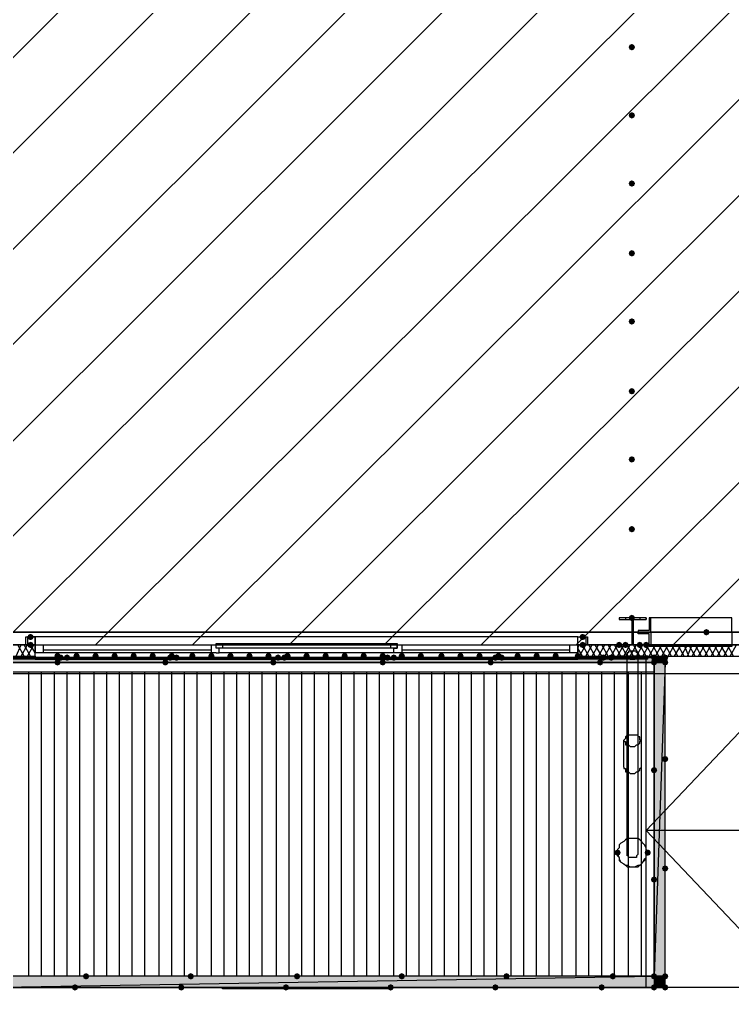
# Model space of a CAD drawing. Header units: millimetres. Extents: x 0 to 420, y 0 to 297.
# Drawn here: x 364.62 to 383.65, y 110.74 to 136.67 of the extents above; entities that cross this region are included whole.
import ezdxf

# ---------------------------------------------------------------- set-up
doc = ezdxf.new("R2010")
doc.units = ezdxf.units.MM
doc.layers.get('0').update_dxf_attribs({"linetype": 'CONTINUOUS'})

msp = doc.modelspace()

# ---------------------------------------------------------------- hatches: boundary and pattern name
at = {"true_color": 0x000007}
for points in [[(381.042333, 135.932333), (381.017462, 135.872537), (380.957667, 135.847667), (380.897871, 135.872537), (380.873, 135.932333), (380.897871, 135.992129), (380.957667, 136.017), (381.017462, 135.992129)], [(381.042333, 134.112), (381.017462, 134.052204), (380.957667, 134.027333), (380.897871, 134.052204), (380.873, 134.112), (380.897871, 134.171796), (380.957667, 134.196667), (381.017462, 134.171796)], [(381.042333, 132.291667), (381.017462, 132.231871), (380.957667, 132.207), (380.897871, 132.231871), (380.873, 132.291667), (380.897871, 132.351462), (380.957667, 132.376333), (381.017462, 132.351463)], [(381.042333, 130.429), (381.017462, 130.369204), (380.957667, 130.344333), (380.897871, 130.369204), (380.873, 130.429), (380.897871, 130.488796), (380.957667, 130.513667), (381.017462, 130.488796)], [(381.042333, 128.608667), (381.017462, 128.548871), (380.957667, 128.524), (380.897871, 128.548871), (380.873, 128.608667), (380.897871, 128.668462), (380.957667, 128.693333), (381.017462, 128.668463)], [(381.042333, 126.746), (381.017462, 126.686204), (380.957667, 126.661333), (380.897871, 126.686204), (380.873, 126.746), (380.897871, 126.805796), (380.957667, 126.830667), (381.017462, 126.805796)], [(381.042333, 124.925667), (381.017462, 124.865871), (380.957667, 124.841), (380.897871, 124.865871), (380.873, 124.925667), (380.897871, 124.985462), (380.957667, 125.010333), (381.017462, 124.985463)], [(381.042333, 123.063), (381.017462, 123.003204), (380.957667, 122.978333), (380.897871, 123.003204), (380.873, 123.063), (380.897871, 123.122796), (380.957667, 123.147667), (381.017462, 123.122796)], [(381.042333, 120.692333), (381.017462, 120.632537), (380.957667, 120.607667), (380.897871, 120.632537), (380.873, 120.692333), (380.897871, 120.752129), (380.957667, 120.777), (381.017462, 120.752129)], [(383.032, 120.311333), (383.007129, 120.251537), (382.947333, 120.226667), (382.887538, 120.251537), (382.862667, 120.311333), (382.887537, 120.371129), (382.947333, 120.396), (383.007129, 120.371129)], [(364.998, 120.184333), (364.973129, 120.124537), (364.913333, 120.099667), (364.853538, 120.124537), (364.828667, 120.184333), (364.853537, 120.244129), (364.913333, 120.269), (364.973129, 120.244129)], [(364.998, 119.972667), (364.973129, 119.912871), (364.913333, 119.888), (364.853538, 119.912871), (364.828667, 119.972667), (364.853537, 120.032462), (364.913333, 120.057333), (364.973129, 120.032463)], [(379.73, 120.184333), (379.705129, 120.124537), (379.645333, 120.099667), (379.585537, 120.124537), (379.560667, 120.184333), (379.585537, 120.244129), (379.645333, 120.269), (379.705129, 120.244129)], [(379.73, 119.972667), (379.705129, 119.912871), (379.645333, 119.888), (379.585537, 119.912871), (379.560667, 119.972667), (379.585537, 120.032462), (379.645333, 120.057333), (379.705129, 120.032463)], [(380.703667, 119.972667), (380.678796, 119.912871), (380.619, 119.888), (380.559204, 119.912871), (380.534333, 119.972667), (380.559204, 120.032462), (380.619, 120.057333), (380.678796, 120.032463)], [(380.873, 119.972667), (380.848129, 119.912871), (380.788333, 119.888), (380.728538, 119.912871), (380.703667, 119.972667), (380.728537, 120.032462), (380.788333, 120.057333), (380.848129, 120.032463)], [(381.254, 119.972667), (381.229129, 119.912871), (381.169333, 119.888), (381.109537, 119.912871), (381.084667, 119.972667), (381.109537, 120.032462), (381.169333, 120.057333), (381.229129, 120.032463)], [(381.423333, 119.972667), (381.398462, 119.912871), (381.338667, 119.888), (381.278871, 119.912871), (381.254, 119.972667), (381.278871, 120.032462), (381.338667, 120.057333), (381.398462, 120.032463)], [(365.717667, 119.676333), (365.692796, 119.616537), (365.633, 119.591667), (365.573204, 119.616537), (365.548333, 119.676333), (365.573204, 119.736129), (365.633, 119.761), (365.692796, 119.736129)], [(366.225667, 119.676333), (366.200796, 119.616537), (366.141, 119.591667), (366.081204, 119.616537), (366.056333, 119.676333), (366.081204, 119.736129), (366.141, 119.761), (366.200796, 119.736129)], [(366.733667, 119.676333), (366.708796, 119.616537), (366.649, 119.591667), (366.589204, 119.616537), (366.564333, 119.676333), (366.589204, 119.736129), (366.649, 119.761), (366.708796, 119.736129)], [(367.241667, 119.676333), (367.216796, 119.616537), (367.157, 119.591667), (367.097204, 119.616537), (367.072333, 119.676333), (367.097204, 119.736129), (367.157, 119.761), (367.216796, 119.736129)], [(367.749667, 119.676333), (367.724796, 119.616537), (367.665, 119.591667), (367.605204, 119.616537), (367.580333, 119.676333), (367.605204, 119.736129), (367.665, 119.761), (367.724796, 119.736129)], [(368.257667, 119.676333), (368.232796, 119.616537), (368.173, 119.591667), (368.113204, 119.616537), (368.088333, 119.676333), (368.113204, 119.736129), (368.173, 119.761), (368.232796, 119.736129)], [(368.765667, 119.676333), (368.740796, 119.616537), (368.681, 119.591667), (368.621204, 119.616537), (368.596333, 119.676333), (368.621204, 119.736129), (368.681, 119.761), (368.740796, 119.736129)], [(369.316, 119.676333), (369.291129, 119.616537), (369.231333, 119.591667), (369.171538, 119.616537), (369.146667, 119.676333), (369.171537, 119.736129), (369.231333, 119.761), (369.291129, 119.736129)], [(369.824, 119.676333), (369.799129, 119.616537), (369.739333, 119.591667), (369.679537, 119.616537), (369.654667, 119.676333), (369.679537, 119.736129), (369.739333, 119.761), (369.799129, 119.736129)], [(370.332, 119.676333), (370.307129, 119.616537), (370.247333, 119.591667), (370.187538, 119.616537), (370.162667, 119.676333), (370.187537, 119.736129), (370.247333, 119.761), (370.307129, 119.736129)], [(370.84, 119.676333), (370.815129, 119.616537), (370.755333, 119.591667), (370.695538, 119.616537), (370.670667, 119.676333), (370.695537, 119.736129), (370.755333, 119.761), (370.815129, 119.736129)], [(371.348, 119.676333), (371.323129, 119.616537), (371.263333, 119.591667), (371.203538, 119.616537), (371.178667, 119.676333), (371.203537, 119.736129), (371.263333, 119.761), (371.323129, 119.736129)], [(371.856, 119.676333), (371.831129, 119.616537), (371.771333, 119.591667), (371.711537, 119.616537), (371.686667, 119.676333), (371.711537, 119.736129), (371.771333, 119.761), (371.831129, 119.736129)], [(372.364, 119.676333), (372.339129, 119.616537), (372.279333, 119.591667), (372.219538, 119.616537), (372.194667, 119.676333), (372.219537, 119.736129), (372.279333, 119.761), (372.339129, 119.736129)], [(372.872, 119.676333), (372.847129, 119.616537), (372.787333, 119.591667), (372.727538, 119.616537), (372.702667, 119.676333), (372.727537, 119.736129), (372.787333, 119.761), (372.847129, 119.736129)], [(373.38, 119.676333), (373.355129, 119.616537), (373.295333, 119.591667), (373.235537, 119.616537), (373.210667, 119.676333), (373.235537, 119.736129), (373.295333, 119.761), (373.355129, 119.736129)], [(373.888, 119.676333), (373.863129, 119.616537), (373.803333, 119.591667), (373.743538, 119.616537), (373.718667, 119.676333), (373.743537, 119.736129), (373.803333, 119.761), (373.863129, 119.736129)], [(374.396, 119.676333), (374.371129, 119.616537), (374.311333, 119.591667), (374.251537, 119.616537), (374.226667, 119.676333), (374.251537, 119.736129), (374.311333, 119.761), (374.371129, 119.736129)], [(374.904, 119.676333), (374.879129, 119.616537), (374.819333, 119.591667), (374.759537, 119.616537), (374.734667, 119.676333), (374.759537, 119.736129), (374.819333, 119.761), (374.879129, 119.736129)], [(375.412, 119.676333), (375.387129, 119.616537), (375.327333, 119.591667), (375.267538, 119.616537), (375.242667, 119.676333), (375.267537, 119.736129), (375.327333, 119.761), (375.387129, 119.736129)], [(375.962333, 119.676333), (375.937462, 119.616537), (375.877667, 119.591667), (375.817871, 119.616537), (375.793, 119.676333), (375.817871, 119.736129), (375.877667, 119.761), (375.937462, 119.736129)], [(376.470333, 119.676333), (376.445462, 119.616537), (376.385667, 119.591667), (376.325871, 119.616537), (376.301, 119.676333), (376.325871, 119.736129), (376.385667, 119.761), (376.445462, 119.736129)], [(376.978333, 119.676333), (376.953463, 119.616537), (376.893667, 119.591667), (376.833871, 119.616537), (376.809, 119.676333), (376.833871, 119.736129), (376.893667, 119.761), (376.953462, 119.736129)], [(377.486333, 119.676333), (377.461462, 119.616537), (377.401667, 119.591667), (377.341871, 119.616537), (377.317, 119.676333), (377.341871, 119.736129), (377.401667, 119.761), (377.461462, 119.736129)], [(377.994333, 119.676333), (377.969462, 119.616537), (377.909667, 119.591667), (377.849871, 119.616537), (377.825, 119.676333), (377.849871, 119.736129), (377.909667, 119.761), (377.969462, 119.736129)], [(378.502333, 119.676333), (378.477462, 119.616537), (378.417667, 119.591667), (378.357871, 119.616537), (378.333, 119.676333), (378.357871, 119.736129), (378.417667, 119.761), (378.477462, 119.736129)], [(379.010333, 119.676333), (378.985463, 119.616537), (378.925667, 119.591667), (378.865871, 119.616537), (378.841, 119.676333), (378.865871, 119.736129), (378.925667, 119.761), (378.985462, 119.736129)], [(379.603, 119.676333), (379.578129, 119.616537), (379.518333, 119.591667), (379.458538, 119.616537), (379.433667, 119.676333), (379.458537, 119.736129), (379.518333, 119.761), (379.578129, 119.736129)], [(381.846667, 119.634), (381.550333, 119.634), (381.550333, 119.507)], [(381.846667, 119.634), (381.550333, 119.507), (381.846667, 119.507)], [(381.931333, 119.634), (381.906462, 119.574204), (381.846667, 119.549333), (381.786871, 119.574204), (381.762, 119.634), (381.786871, 119.693796), (381.846667, 119.718667), (381.906462, 119.693796)], [(380.661333, 114.427), (380.636462, 114.367204), (380.576667, 114.342333), (380.516871, 114.367204), (380.492, 114.427), (380.516871, 114.486796), (380.576667, 114.511667), (380.636462, 114.486796)], [(381.465667, 114.427), (381.440796, 114.367204), (381.381, 114.342333), (381.321204, 114.367204), (381.296333, 114.427), (381.321204, 114.486796), (381.381, 114.511667), (381.440796, 114.486796)], [(381.846667, 111.125), (381.550333, 111.125), (381.846667, 110.828667)], [(381.550333, 111.125), (381.550333, 110.828667), (381.846667, 110.828667)]]:
    msp.add_hatch(color=0, dxfattribs=at).paths.add_polyline_path(points, flags=0)
h = msp.add_hatch(color=0, dxfattribs=at)
h.paths.add_polyline_path([(381.550333, 119.507), (119.507, 119.507), (381.550333, 119.634)], flags=0)
h.paths.add_polyline_path([(119.507, 119.507), (381.550333, 119.634), (119.507, 119.634)], flags=0)
at = {"true_color": 0x0000fe}
for points in [[(365.717667, 119.507), (365.692796, 119.447204), (365.633, 119.422333), (365.573204, 119.447204), (365.548333, 119.507), (365.573204, 119.566796), (365.633, 119.591667), (365.692796, 119.566796)], [(365.802333, 119.634), (365.777462, 119.574204), (365.717667, 119.549333), (365.657871, 119.574204), (365.633, 119.634), (365.657871, 119.693796), (365.717667, 119.718667), (365.777462, 119.693796)], [(365.971667, 119.634), (365.946796, 119.574204), (365.887, 119.549333), (365.827204, 119.574204), (365.802333, 119.634), (365.827204, 119.693796), (365.887, 119.718667), (365.946796, 119.693796)], [(365.971667, 119.634), (365.946796, 119.574204), (365.887, 119.549333), (365.827204, 119.574204), (365.802333, 119.634), (365.827204, 119.693796), (365.887, 119.718667), (365.946796, 119.693796)], [(368.596333, 119.507), (368.571462, 119.447204), (368.511667, 119.422333), (368.451871, 119.447204), (368.427, 119.507), (368.451871, 119.566796), (368.511667, 119.591667), (368.571462, 119.566796)], [(368.723333, 119.634), (368.698463, 119.574204), (368.638667, 119.549333), (368.578871, 119.574204), (368.554, 119.634), (368.578871, 119.693796), (368.638667, 119.718667), (368.698462, 119.693796)], [(368.892667, 119.634), (368.867796, 119.574204), (368.808, 119.549333), (368.748204, 119.574204), (368.723333, 119.634), (368.748204, 119.693796), (368.808, 119.718667), (368.867796, 119.693796)], [(368.892667, 119.634), (368.867796, 119.574204), (368.808, 119.549333), (368.748204, 119.574204), (368.723333, 119.634), (368.748204, 119.693796), (368.808, 119.718667), (368.867796, 119.693796)], [(371.475, 119.507), (371.450129, 119.447204), (371.390333, 119.422333), (371.330537, 119.447204), (371.305667, 119.507), (371.330537, 119.566796), (371.390333, 119.591667), (371.450129, 119.566796)], [(371.602, 119.634), (371.577129, 119.574204), (371.517333, 119.549333), (371.457538, 119.574204), (371.432667, 119.634), (371.457537, 119.693796), (371.517333, 119.718667), (371.577129, 119.693796)], [(371.771333, 119.634), (371.746463, 119.574204), (371.686667, 119.549333), (371.626871, 119.574204), (371.602, 119.634), (371.626871, 119.693796), (371.686667, 119.718667), (371.746462, 119.693796)], [(371.771333, 119.634), (371.746463, 119.574204), (371.686667, 119.549333), (371.626871, 119.574204), (371.602, 119.634), (371.626871, 119.693796), (371.686667, 119.718667), (371.746462, 119.693796)], [(374.396, 119.507), (374.371129, 119.447204), (374.311333, 119.422333), (374.251537, 119.447204), (374.226667, 119.507), (374.251537, 119.566796), (374.311333, 119.591667), (374.371129, 119.566796)], [(374.523, 119.634), (374.498129, 119.574204), (374.438333, 119.549333), (374.378537, 119.574204), (374.353667, 119.634), (374.378537, 119.693796), (374.438333, 119.718667), (374.498129, 119.693796)], [(374.692333, 119.634), (374.667462, 119.574204), (374.607667, 119.549333), (374.547871, 119.574204), (374.523, 119.634), (374.547871, 119.693796), (374.607667, 119.718667), (374.667462, 119.693796)], [(374.692333, 119.634), (374.667462, 119.574204), (374.607667, 119.549333), (374.547871, 119.574204), (374.523, 119.634), (374.547871, 119.693796), (374.607667, 119.718667), (374.667462, 119.693796)], [(377.274667, 119.507), (377.249796, 119.447204), (377.19, 119.422333), (377.130204, 119.447204), (377.105333, 119.507), (377.130204, 119.566796), (377.19, 119.591667), (377.249796, 119.566796)], [(377.401667, 119.634), (377.376796, 119.574204), (377.317, 119.549333), (377.257204, 119.574204), (377.232333, 119.634), (377.257204, 119.693796), (377.317, 119.718667), (377.376796, 119.693796)], [(377.571, 119.634), (377.546129, 119.574204), (377.486333, 119.549333), (377.426537, 119.574204), (377.401667, 119.634), (377.426537, 119.693796), (377.486333, 119.718667), (377.546129, 119.693796)], [(377.571, 119.634), (377.546129, 119.574204), (377.486333, 119.549333), (377.426537, 119.574204), (377.401667, 119.634), (377.426537, 119.693796), (377.486333, 119.718667), (377.546129, 119.693796)], [(380.195667, 119.507), (380.170796, 119.447204), (380.111, 119.422333), (380.051204, 119.447204), (380.026333, 119.507), (380.051204, 119.566796), (380.111, 119.591667), (380.170796, 119.566796)], [(380.280333, 119.634), (380.255463, 119.574204), (380.195667, 119.549333), (380.135871, 119.574204), (380.111, 119.634), (380.135871, 119.693796), (380.195667, 119.718667), (380.255462, 119.693796)], [(380.492, 119.634), (380.467129, 119.574204), (380.407333, 119.549333), (380.347538, 119.574204), (380.322667, 119.634), (380.347537, 119.693796), (380.407333, 119.718667), (380.467129, 119.693796)], [(381.635, 119.634), (381.610129, 119.574204), (381.550333, 119.549333), (381.490537, 119.574204), (381.465667, 119.634), (381.490537, 119.693796), (381.550333, 119.718667), (381.610129, 119.693796)], [(381.635, 119.634), (381.610129, 119.574204), (381.550333, 119.549333), (381.490537, 119.574204), (381.465667, 119.634), (381.490537, 119.693796), (381.550333, 119.718667), (381.610129, 119.693796)], [(381.635, 119.507), (381.610129, 119.447204), (381.550333, 119.422333), (381.490537, 119.447204), (381.465667, 119.507), (381.490537, 119.566796), (381.550333, 119.591667), (381.610129, 119.566796)], [(381.635, 119.507), (381.610129, 119.447204), (381.550333, 119.422333), (381.490537, 119.447204), (381.465667, 119.507), (381.490537, 119.566796), (381.550333, 119.591667), (381.610129, 119.566796)], [(381.635, 119.507), (381.610129, 119.447204), (381.550333, 119.422333), (381.490537, 119.447204), (381.465667, 119.507), (381.490537, 119.566796), (381.550333, 119.591667), (381.610129, 119.566796)], [(381.931333, 119.634), (381.906462, 119.574204), (381.846667, 119.549333), (381.786871, 119.574204), (381.762, 119.634), (381.786871, 119.693796), (381.846667, 119.718667), (381.906462, 119.693796)], [(381.931333, 119.634), (381.906462, 119.574204), (381.846667, 119.549333), (381.786871, 119.574204), (381.762, 119.634), (381.786871, 119.693796), (381.846667, 119.718667), (381.906462, 119.693796)], [(381.931333, 119.634), (381.906462, 119.574204), (381.846667, 119.549333), (381.786871, 119.574204), (381.762, 119.634), (381.786871, 119.693796), (381.846667, 119.718667), (381.906462, 119.693796)], [(381.931333, 119.507), (381.906462, 119.447204), (381.846667, 119.422333), (381.786871, 119.447204), (381.762, 119.507), (381.786871, 119.566796), (381.846667, 119.591667), (381.906462, 119.566796)], [(381.931333, 119.507), (381.906462, 119.447204), (381.846667, 119.422333), (381.786871, 119.447204), (381.762, 119.507), (381.786871, 119.566796), (381.846667, 119.591667), (381.906462, 119.566796)], [(381.931333, 116.924667), (381.906462, 116.864871), (381.846667, 116.84), (381.786871, 116.864871), (381.762, 116.924667), (381.786871, 116.984462), (381.846667, 117.009333), (381.906462, 116.984463)], [(381.635, 116.628333), (381.610129, 116.568537), (381.550333, 116.543667), (381.490537, 116.568537), (381.465667, 116.628333), (381.490537, 116.688129), (381.550333, 116.713), (381.610129, 116.688129)], [(381.931333, 114.003667), (381.906462, 113.943871), (381.846667, 113.919), (381.786871, 113.943871), (381.762, 114.003667), (381.786871, 114.063462), (381.846667, 114.088333), (381.906462, 114.063463)], [(381.635, 113.707333), (381.610129, 113.647538), (381.550333, 113.622667), (381.490537, 113.647538), (381.465667, 113.707333), (381.490537, 113.767129), (381.550333, 113.792), (381.610129, 113.767129)], [(366.479667, 111.125), (366.454796, 111.065204), (366.395, 111.040333), (366.335204, 111.065204), (366.310333, 111.125), (366.335204, 111.184796), (366.395, 111.209667), (366.454796, 111.184796)], [(369.273667, 111.125), (369.248796, 111.065204), (369.189, 111.040333), (369.129204, 111.065204), (369.104333, 111.125), (369.129204, 111.184796), (369.189, 111.209667), (369.248796, 111.184796)], [(372.11, 111.125), (372.085129, 111.065204), (372.025333, 111.040333), (371.965537, 111.065204), (371.940667, 111.125), (371.965537, 111.184796), (372.025333, 111.209667), (372.085129, 111.184796)], [(374.904, 111.125), (374.879129, 111.065204), (374.819333, 111.040333), (374.759537, 111.065204), (374.734667, 111.125), (374.759537, 111.184796), (374.819333, 111.209667), (374.879129, 111.184796)], [(377.698, 111.125), (377.673129, 111.065204), (377.613333, 111.040333), (377.553537, 111.065204), (377.528667, 111.125), (377.553537, 111.184796), (377.613333, 111.209667), (377.673129, 111.184796)], [(380.534333, 111.125), (380.509462, 111.065204), (380.449667, 111.040333), (380.389871, 111.065204), (380.365, 111.125), (380.389871, 111.184796), (380.449667, 111.209667), (380.509462, 111.184796)], [(381.635, 111.125), (381.610129, 111.065204), (381.550333, 111.040333), (381.490537, 111.065204), (381.465667, 111.125), (381.490537, 111.184796), (381.550333, 111.209667), (381.610129, 111.184796)], [(381.635, 111.125), (381.610129, 111.065204), (381.550333, 111.040333), (381.490537, 111.065204), (381.465667, 111.125), (381.490537, 111.184796), (381.550333, 111.209667), (381.610129, 111.184796)], [(381.635, 111.125), (381.610129, 111.065204), (381.550333, 111.040333), (381.490537, 111.065204), (381.465667, 111.125), (381.490537, 111.184796), (381.550333, 111.209667), (381.610129, 111.184796)], [(381.931333, 111.125), (381.906462, 111.065204), (381.846667, 111.040333), (381.786871, 111.065204), (381.762, 111.125), (381.786871, 111.184796), (381.846667, 111.209667), (381.906462, 111.184796)], [(381.931333, 111.125), (381.906462, 111.065204), (381.846667, 111.040333), (381.786871, 111.065204), (381.762, 111.125), (381.786871, 111.184796), (381.846667, 111.209667), (381.906462, 111.184796)], [(366.183333, 110.828667), (366.158462, 110.768871), (366.098667, 110.744), (366.038871, 110.768871), (366.014, 110.828667), (366.038871, 110.888462), (366.098667, 110.913333), (366.158462, 110.888463)], [(369.019667, 110.828667), (368.994796, 110.768871), (368.935, 110.744), (368.875204, 110.768871), (368.850333, 110.828667), (368.875204, 110.888462), (368.935, 110.913333), (368.994796, 110.888463)], [(371.813667, 110.828667), (371.788796, 110.768871), (371.729, 110.744), (371.669204, 110.768871), (371.644333, 110.828667), (371.669204, 110.888462), (371.729, 110.913333), (371.788796, 110.888463)], [(374.607667, 110.828667), (374.582796, 110.768871), (374.523, 110.744), (374.463204, 110.768871), (374.438333, 110.828667), (374.463204, 110.888462), (374.523, 110.913333), (374.582796, 110.888463)], [(377.401667, 110.828667), (377.376796, 110.768871), (377.317, 110.744), (377.257204, 110.768871), (377.232333, 110.828667), (377.257204, 110.888462), (377.317, 110.913333), (377.376796, 110.888463)], [(380.238, 110.828667), (380.213129, 110.768871), (380.153333, 110.744), (380.093538, 110.768871), (380.068667, 110.828667), (380.093537, 110.888462), (380.153333, 110.913333), (380.213129, 110.888463)], [(381.635, 110.828667), (381.610129, 110.768871), (381.550333, 110.744), (381.490537, 110.768871), (381.465667, 110.828667), (381.490537, 110.888462), (381.550333, 110.913333), (381.610129, 110.888463)], [(381.635, 110.828667), (381.610129, 110.768871), (381.550333, 110.744), (381.490537, 110.768871), (381.465667, 110.828667), (381.490537, 110.888462), (381.550333, 110.913333), (381.610129, 110.888463)], [(381.931333, 110.828667), (381.906462, 110.768871), (381.846667, 110.744), (381.786871, 110.768871), (381.762, 110.828667), (381.786871, 110.888462), (381.846667, 110.913333), (381.906462, 110.888463)], [(381.931333, 110.828667), (381.906462, 110.768871), (381.846667, 110.744), (381.786871, 110.768871), (381.762, 110.828667), (381.786871, 110.888462), (381.846667, 110.913333), (381.906462, 110.888463)]]:
    msp.add_hatch(color=0, dxfattribs=at).paths.add_polyline_path(points, flags=0)
at = {"true_color": 0x000007}
h = msp.add_hatch(color=0, dxfattribs=at)
h.paths.add_polyline_path([(381.550333, 119.507), (381.846667, 119.507), (381.550333, 111.125)], flags=0)
h.paths.add_polyline_path([(381.846667, 119.507), (381.550333, 111.125), (381.846667, 111.125)], flags=0)
h = msp.add_hatch(color=0, dxfattribs=at)
h.paths.add_polyline_path([(381.550333, 110.828667), (363.601, 110.828667), (381.550333, 111.125)], flags=0)
h.paths.add_polyline_path([(363.601, 110.828667), (381.550333, 111.125), (363.601, 111.125)], flags=0)

# ---------------------------------------------------------------- linework, layer by layer
at = {"color": 0, "true_color": 0x000007}
for points in [[(392.938, 236.601), (258.868333, 236.601), (258.868333, 205.613), (242.189, 205.613), (242.189, 236.601), (108.161667, 236.601), (108.161667, 119.972667), (242.189, 119.972667), (242.189, 150.960667), (258.868333, 150.960667), (258.868333, 119.972667), (392.938, 119.972667)], [(242.189, 236.262333), (242.189, 205.613), (258.868333, 205.613), (258.868333, 236.262333), (392.557, 236.262333), (392.557, 120.311333), (258.868333, 120.311333), (258.868333, 150.960667), (242.189, 150.960667), (242.189, 120.311333), (108.500333, 120.311333), (108.500333, 236.262333)], [(381.338667, 120.692333), (380.619, 120.692333), (380.619, 120.65), (380.957667, 120.65), (380.957667, 119.972667), (380.619, 119.972667), (381.338667, 119.972667), (381, 119.972667), (381, 120.65), (381.338667, 120.65)], [(381.042333, 120.311333), (382.058333, 120.311333)], [(384.640667, 120.311333), (382.947333, 120.311333)], [(364.786333, 120.184333), (365.040333, 120.184333), (365.040333, 119.972667), (364.786333, 119.972667)], [(364.828667, 120.184333), (364.828667, 119.972667), (365.040333, 119.972667), (365.040333, 120.184333)], [(379.518333, 120.184333), (379.73, 120.184333), (379.73, 119.972667), (379.518333, 119.972667), (379.518333, 120.184333), (379.772333, 120.184333), (379.772333, 119.972667), (379.518333, 119.972667)], [(365.040333, 119.972667), (365.040333, 119.761)], [(369.866333, 120.015), (370.035667, 120.015), (370.035667, 119.888), (369.866333, 119.888)], [(374.692333, 119.888), (374.523, 119.888), (374.523, 120.015), (374.692333, 120.015)], [(379.518333, 119.972667), (379.518333, 119.761)], [(381, 119.803333), (380.957667, 119.803333), (380.915333, 119.803333), (380.873, 119.803333), (380.873, 119.761), (380.830667, 119.761), (380.830667, 119.718667), (380.830667, 119.676333), (380.873, 119.634), (380.915333, 119.634), (380.915333, 119.591667), (380.957667, 119.591667), (381, 119.591667), (381.042333, 119.591667), (381.042333, 119.634), (381.084667, 119.634), (381.084667, 119.676333), (381.127, 119.676333), (381.127, 119.718667), (381.127, 119.761), (381.084667, 119.761), (381.084667, 119.803333), (381.042333, 119.803333)], [(381.550333, 119.507), (119.507, 119.507), (381.550333, 119.634)], [(119.507, 119.507), (381.550333, 119.634), (119.507, 119.634)], [(381.338667, 119.591667), (363.601, 119.591667), (363.601, 119.210667), (381.338667, 119.210667)], [(381.846667, 119.634), (381.550333, 119.634), (381.550333, 119.507)], [(381.846667, 119.634), (381.550333, 119.507), (381.846667, 119.507)], [(381.550333, 119.507), (381.846667, 119.507), (381.550333, 111.125)], [(381.846667, 119.507), (381.550333, 111.125), (381.846667, 111.125)], [(381.550333, 111.675333), (381.550333, 111.125), (119.507, 111.125), (119.507, 111.675333), (119.507, 118.660333), (119.507, 119.253), (381.550333, 119.253), (381.550333, 118.660333)], [(381, 117.559667), (380.957667, 117.559667), (380.915333, 117.559667), (380.873, 117.559667), (380.830667, 117.559667), (380.788333, 117.517333), (380.788333, 117.475), (380.746, 117.432667), (380.746, 117.390333), (380.788333, 117.390333), (380.788333, 117.348), (380.788333, 117.305667), (380.830667, 117.305667), (380.873, 117.305667), (380.915333, 117.263333), (380.957667, 117.263333), (381, 117.263333), (381.042333, 117.263333), (381.084667, 117.305667), (381.127, 117.305667), (381.169333, 117.348), (381.169333, 117.390333), (381.211667, 117.432667), (381.169333, 117.432667), (381.169333, 117.475), (381.169333, 117.517333), (381.127, 117.517333), (381.127, 117.559667), (381.084667, 117.559667), (381.042333, 117.559667)], [(381.042333, 114.808), (380.957667, 114.808), (380.915333, 114.808), (380.830667, 114.808), (380.788333, 114.765667), (380.746, 114.723333), (380.661333, 114.681), (380.619, 114.638667), (380.619, 114.554), (380.576667, 114.511667), (380.576667, 114.427), (380.576667, 114.384667), (380.619, 114.3), (380.619, 114.257667), (380.661333, 114.173), (380.746, 114.130667), (380.788333, 114.088333), (380.830667, 114.088333), (380.915333, 114.046), (380.957667, 114.046), (381.042333, 114.046), (381.127, 114.088333), (381.169333, 114.088333), (381.211667, 114.130667), (381.254, 114.173), (381.296333, 114.257667), (381.338667, 114.3), (381.338667, 114.384667), (381.381, 114.427), (381.338667, 114.511667), (381.338667, 114.554), (381.296333, 114.638667), (381.254, 114.681), (381.211667, 114.723333), (381.169333, 114.765667), (381.127, 114.808)], [(381.550333, 110.828667), (363.601, 110.828667), (381.550333, 111.125)], [(363.601, 110.828667), (381.550333, 111.125), (363.601, 111.125)], [(381.846667, 111.125), (381.550333, 111.125), (381.846667, 110.828667)], [(381.550333, 111.125), (381.550333, 110.828667), (381.846667, 110.828667)], [(370.035667, 110.786333), (370.035667, 110.828667), (374.523, 110.828667), (374.523, 110.786333)]]:
    msp.add_lwpolyline(points, close=True, dxfattribs=at)
at = {"color": 0, "true_color": 0x0000fe}
msp.add_lwpolyline([(242.189, 236.262333), (108.500333, 236.262333), (108.500333, 120.311333), (242.189, 120.311333), (242.189, 150.960667), (258.868333, 150.960667), (258.868333, 120.311333), (392.557, 120.311333), (392.557, 236.262333), (258.868333, 236.262333), (258.868333, 205.613), (242.189, 205.613)], close=True, dxfattribs=at)
at = {"color": 0, "true_color": 0x000004}
for points in [[(348.742, 119.972666), (383.243667, 154.431999)], [(351.282, 119.972666), (385.783667, 154.431999)], [(353.864334, 119.972666), (388.366, 154.431999)], [(356.404334, 119.972666), (390.906, 154.431999)], [(358.986667, 119.972666), (392.938, 153.881666)], [(361.526667, 119.972666), (392.938, 151.341666)], [(364.109, 119.972666), (392.938, 148.759333)], [(366.649, 119.972666), (392.938, 146.219333)], [(369.231334, 119.972666), (392.938, 143.636999)], [(371.813667, 119.972666), (392.938, 141.096999)], [(374.353667, 119.972666), (392.938, 138.514666)], [(376.936, 119.972666), (392.938, 135.974666)], [(379.476, 119.972666), (392.938, 133.392333)], [(382.058333, 119.972666), (392.938, 130.852333)]]:
    msp.add_lwpolyline(points, dxfattribs=at)
at = {"color": 0, "true_color": 0x00002b}
msp.add_lwpolyline([(392.938, 154.432), (363.728, 154.432), (363.728, 119.972667), (392.938, 119.972667)], close=True, dxfattribs=at)
at = {"color": 0, "true_color": 0x000007}
for points in [[(380.619, 120.692333), (380.619, 120.65)], [(380.788333, 120.692333), (380.788333, 120.65)], [(380.957667, 120.692333), (380.957667, 119.972667)], [(381.465667, 120.311333), (381.465667, 120.692333), (381.423333, 120.692333), (381.423333, 120.396), (381.423333, 120.353667), (381.381, 120.353667), (381.169333, 120.353667), (381.127, 120.353667), (381.127, 120.311333), (381.465667, 120.311333), (383.624667, 120.311333), (383.624667, 120.692333), (381.465667, 120.692333)], [(381.169333, 120.692333), (381.169333, 120.65)], [(381.338667, 120.692333), (381.338667, 120.65)], [(381.465667, 120.311333), (381.465667, 119.930333), (381.423333, 119.930333), (381.423333, 119.972667), (381.423333, 120.226667), (381.423333, 120.269), (381.381, 120.269), (381.169333, 120.269), (381.127, 120.269), (381.127, 120.311333), (381.465667, 120.311333), (383.624667, 120.311333), (383.624667, 119.930333), (381.465667, 119.930333)], [(372.279333, 120.184333), (365.040333, 120.184333), (365.040333, 120.057333)], [(372.279333, 120.184333), (365.040333, 120.184333), (365.040333, 120.057333)], [(365.040333, 120.057333), (365.040333, 119.972667), (372.279333, 119.972667)], [(365.040333, 120.057333), (365.040333, 119.972667), (372.279333, 119.972667)], [(379.518333, 120.057333), (379.518333, 120.184333), (372.279333, 120.184333)], [(379.518333, 120.057333), (379.518333, 120.184333), (372.279333, 120.184333)], [(372.279333, 119.972667), (379.518333, 119.972667), (379.518333, 120.057333)], [(372.279333, 119.972667), (379.518333, 119.972667), (379.518333, 120.057333)], [(365.040333, 119.972667), (362.119333, 119.972667)], [(364.532333, 119.676333), (364.659333, 119.972667)], [(364.744, 119.676333), (364.574667, 119.972667)], [(364.659333, 119.676333), (364.828667, 119.972667)], [(364.913333, 119.676333), (364.744, 119.972667)], [(364.828667, 119.676333), (364.998, 119.972667)], [(365.040333, 119.761), (364.913333, 119.972667)], [(365.040333, 119.676333), (365.040333, 119.761), (365.040333, 119.972667)], [(365.040333, 119.972667), (379.518333, 119.972667)], [(365.040333, 119.972667), (365.252, 119.972667), (365.252, 119.761), (365.040333, 119.761)], [(365.252, 119.972667), (369.739333, 119.972667)], [(365.252, 119.845667), (369.739333, 119.845667)], [(369.866333, 119.761), (369.739333, 119.761), (369.739333, 119.972667), (369.866333, 119.972667)], [(369.866333, 119.761), (369.951, 119.761), (369.951, 119.888), (369.866333, 119.888), (369.866333, 119.972667)], [(370.035667, 120.015), (374.523, 120.015)], [(370.035667, 120.015), (374.523, 120.015)], [(370.035667, 119.972667), (374.523, 119.972667)], [(374.523, 119.888), (370.035667, 119.888)], [(374.692333, 119.761), (374.607667, 119.761), (374.607667, 119.888), (374.692333, 119.888), (374.692333, 119.972667)], [(374.692333, 119.972667), (374.819333, 119.972667), (374.819333, 119.761), (374.692333, 119.761)], [(374.819333, 119.972667), (379.306667, 119.972667)], [(374.819333, 119.845667), (379.306667, 119.845667)], [(379.518333, 119.761), (379.306667, 119.761), (379.306667, 119.972667), (379.518333, 119.972667)], [(379.518333, 119.888), (379.560667, 119.972667)], [(379.518333, 119.676333), (379.518333, 119.761), (379.518333, 119.972667)], [(392.938, 119.972667), (379.518333, 119.972667)], [(379.645333, 119.676333), (379.518333, 119.888)], [(379.560667, 119.676333), (379.73, 119.972667)], [(379.814667, 119.676333), (379.645333, 119.972667)], [(379.73, 119.676333), (379.899333, 119.972667)], [(379.984, 119.676333), (379.814667, 119.972667)], [(379.899333, 119.676333), (380.068667, 119.972667)], [(380.153333, 119.676333), (379.984, 119.972667)], [(380.068667, 119.676333), (380.238, 119.972667)], [(380.322667, 119.676333), (380.153333, 119.972667)], [(380.238, 119.676333), (380.407333, 119.972667)], [(380.492, 119.676333), (380.322667, 119.972667)], [(380.407333, 119.676333), (380.576667, 119.972667)], [(380.661333, 119.676333), (380.492, 119.972667)], [(380.576667, 119.676333), (380.746, 119.972667)], [(380.830667, 119.676333), (380.661333, 119.972667)], [(380.746, 119.676333), (380.915333, 119.972667)], [(381, 119.676333), (380.830667, 119.972667)], [(380.915333, 119.676333), (381.084667, 119.972667)], [(381.169333, 119.676333), (381, 119.972667)], [(381.084667, 119.676333), (381.254, 119.972667)], [(381.338667, 119.676333), (381.169333, 119.972667)], [(381.254, 119.676333), (381.423333, 119.972667)], [(381.508, 119.676333), (381.338667, 119.972667)], [(381.423333, 119.676333), (381.592667, 119.972667)], [(381.677333, 119.676333), (381.508, 119.972667)], [(381.592667, 119.676333), (381.762, 119.972667)], [(381.846667, 119.676333), (381.677333, 119.972667)], [(381.762, 119.676333), (381.931333, 119.972667)], [(382.016, 119.676333), (381.846667, 119.972667)], [(381.931333, 119.676333), (382.100667, 119.972667)], [(382.185333, 119.676333), (382.016, 119.972667)], [(382.100667, 119.676333), (382.27, 119.972667)], [(382.354667, 119.676333), (382.185333, 119.972667)], [(382.27, 119.676333), (382.439333, 119.972667)], [(382.481667, 119.676333), (382.354667, 119.972667)], [(382.439333, 119.676333), (382.566333, 119.972667)], [(382.651, 119.676333), (382.481667, 119.972667)], [(382.566333, 119.676333), (382.735667, 119.972667)], [(382.820333, 119.676333), (382.651, 119.972667)], [(382.735667, 119.676333), (382.905, 119.972667)], [(382.989667, 119.676333), (382.820333, 119.972667)], [(382.905, 119.676333), (383.074333, 119.972667)], [(383.159, 119.676333), (382.989667, 119.972667)], [(383.074333, 119.676333), (383.243667, 119.972667)], [(383.328333, 119.676333), (383.159, 119.972667)], [(383.243667, 119.676333), (383.413, 119.972667)], [(383.497667, 119.676333), (383.328333, 119.972667)], [(383.413, 119.676333), (383.582333, 119.972667)], [(383.667, 119.676333), (383.497667, 119.972667)], [(383.582333, 119.676333), (383.751667, 119.972667)], [(381.846667, 119.634), (119.507, 119.634), (381.846667, 119.634), (119.507, 119.634)], [(381.550333, 119.634), (119.507, 119.634)], [(381.846667, 119.634), (381.550333, 119.634), (119.507, 119.634)], [(381.846667, 119.634), (119.507, 119.634), (119.507, 119.507)], [(362.119333, 119.676333), (365.040333, 119.676333)], [(364.998, 119.676333), (365.040333, 119.676333)], [(365.040333, 119.676333), (365.040333, 119.761)], [(365.040333, 119.676333), (365.040333, 119.591667), (379.518333, 119.591667), (379.518333, 119.676333)], [(369.739333, 119.761), (365.252, 119.761)], [(374.607667, 119.761), (369.951, 119.761)], [(379.306667, 119.761), (374.819333, 119.761)], [(379.518333, 119.676333), (379.518333, 119.761)], [(379.518333, 119.676333), (393.234333, 119.676333)], [(381.381, 119.591667), (381.381, 119.676333), (381.338667, 119.676333), (381.296333, 119.676333), (381.254, 119.676333), (381.211667, 119.676333), (381.169333, 119.676333), (381.127, 119.676333), (381.042333, 119.676333), (380.957667, 119.676333), (380.915333, 119.676333), (380.830667, 119.676333), (380.788333, 119.676333), (380.746, 119.676333), (380.661333, 119.676333), (380.619, 119.676333), (380.576667, 119.676333), (380.576667, 119.591667)], [(381.381, 119.591667), (381.338667, 119.591667), (381.296333, 119.591667), (381.254, 119.591667), (381.211667, 119.591667), (381.169333, 119.591667), (381.127, 119.591667), (381.042333, 119.591667), (380.957667, 119.591667), (380.915333, 119.591667), (380.830667, 119.591667), (380.788333, 119.591667), (380.746, 119.591667), (380.661333, 119.591667), (380.619, 119.591667), (380.576667, 119.591667)], [(380.830667, 114.384667), (380.830667, 119.718667)], [(381.127, 114.384667), (381.127, 119.718667)], [(381.550333, 119.507), (381.846667, 119.634)], [(381.846667, 111.125), (381.846667, 119.634)], [(119.507, 119.507), (381.550333, 119.507)], [(381.550333, 119.507), (381.846667, 119.507)], [(381.550333, 119.507), (381.550333, 111.125)], [(407.416, 110.828667), (381.338667, 110.828667), (381.338667, 119.210667), (407.416, 119.210667)], [(381.338667, 115.019667), (385.318, 119.210667)], [(380.746, 116.713), (380.746, 117.432667)], [(381.211667, 116.713), (381.211667, 117.432667)], [(380.746, 116.713), (380.746, 116.670667), (380.788333, 116.670667), (380.788333, 116.628333), (380.788333, 116.586), (380.830667, 116.586), (380.873, 116.586), (380.915333, 116.543667), (380.957667, 116.543667), (381, 116.543667), (381.042333, 116.543667), (381.084667, 116.586), (381.127, 116.586), (381.169333, 116.628333), (381.169333, 116.670667), (381.211667, 116.713)], [(407.416, 115.019667), (381.338667, 115.019667), (385.318, 110.828667)], [(380.576667, 114.427), (380.576667, 114.342333), (380.619, 114.3), (380.619, 114.215333), (380.661333, 114.173), (380.746, 114.130667), (380.788333, 114.088333), (380.830667, 114.046), (380.915333, 114.046), (380.957667, 114.046), (381.042333, 114.046), (381.127, 114.046), (381.169333, 114.088333), (381.211667, 114.130667), (381.254, 114.173), (381.296333, 114.215333), (381.338667, 114.3), (381.338667, 114.342333), (381.381, 114.427)], [(381.127, 114.384667), (381.084667, 114.342333), (381.084667, 114.3), (381.042333, 114.3), (381, 114.3), (380.957667, 114.3), (380.915333, 114.3), (380.873, 114.3), (380.873, 114.342333), (380.830667, 114.342333), (380.830667, 114.384667)], [(381.550333, 111.125), (363.601, 111.125)], [(381.550333, 111.125), (363.601, 111.125), (363.601, 110.828667), (381.846667, 110.828667)], [(381.550333, 111.125), (381.846667, 111.125)], [(381.846667, 110.828667), (381.846667, 111.125)], [(374.523, 110.828667), (374.523, 110.786333), (370.035667, 110.786333)]]:
    msp.add_lwpolyline(points, dxfattribs=at)
at = {"color": 0, "true_color": 0x0000fd}
for points in [[(364.871, 111.125), (364.871, 119.253)], [(365.209667, 111.125), (365.209667, 119.253)], [(365.548333, 111.125), (365.548333, 119.253)], [(365.887, 111.125), (365.887, 119.253)], [(366.225667, 111.125), (366.225667, 119.253)], [(366.606667, 111.125), (366.606667, 119.253)], [(366.945333, 111.125), (366.945333, 119.253)], [(367.284, 111.125), (367.284, 119.253)], [(367.622667, 111.125), (367.622667, 119.253)], [(367.961333, 111.125), (367.961333, 119.253)], [(368.342333, 111.125), (368.342333, 119.253)], [(368.681, 111.125), (368.681, 119.253)], [(369.019667, 111.125), (369.019667, 119.253)], [(369.358333, 111.125), (369.358333, 119.253)], [(369.739333, 111.125), (369.739333, 119.253)], [(370.078, 111.125), (370.078, 119.253)], [(370.416667, 111.125), (370.416667, 119.253)], [(370.755333, 111.125), (370.755333, 119.253)], [(371.094, 111.125), (371.094, 119.253)], [(371.475, 111.125), (371.475, 119.253)], [(371.813667, 111.125), (371.813667, 119.253)], [(372.152333, 111.125), (372.152333, 119.253)], [(372.491, 111.125), (372.491, 119.253)], [(372.872, 111.125), (372.872, 119.253)], [(373.210667, 111.125), (373.210667, 119.253)], [(373.549333, 111.125), (373.549333, 119.253)], [(373.888, 111.125), (373.888, 119.253)], [(374.226667, 111.125), (374.226667, 119.253)], [(374.607667, 111.125), (374.607667, 119.253)], [(374.946333, 111.125), (374.946333, 119.253)], [(375.285, 111.125), (375.285, 119.253)], [(375.623667, 111.125), (375.623667, 119.253)], [(375.962333, 111.125), (375.962333, 119.253)], [(376.343333, 111.125), (376.343333, 119.253)], [(376.682, 111.125), (376.682, 119.253)], [(377.020667, 111.125), (377.020667, 119.253)], [(377.359333, 111.125), (377.359333, 119.253)], [(377.740333, 111.125), (377.740333, 119.253)], [(378.079, 111.125), (378.079, 119.253)], [(378.417667, 111.125), (378.417667, 119.253)], [(378.756333, 111.125), (378.756333, 119.253)], [(379.095, 111.125), (379.095, 119.253)], [(379.476, 111.125), (379.476, 119.253)], [(379.814667, 111.125), (379.814667, 119.253)], [(380.153333, 111.125), (380.153333, 119.253)], [(380.492, 111.125), (380.492, 119.253)], [(380.873, 111.125), (380.873, 119.253)], [(381.211667, 111.125), (381.211667, 119.253)]]:
    msp.add_lwpolyline(points, dxfattribs=at)

doc.saveas('drawing.dxf')
